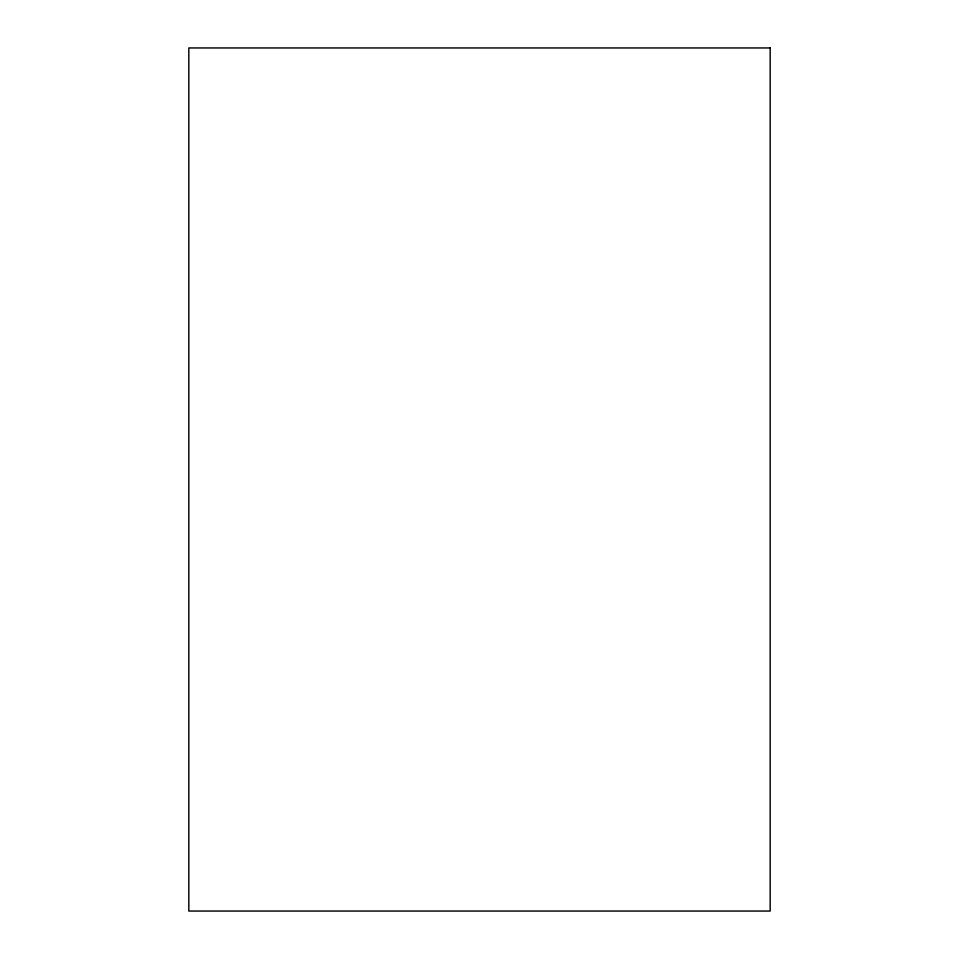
<?xml version="1.0" encoding="UTF-8"?>
<svg xmlns="http://www.w3.org/2000/svg" width="959" height="959" viewBox="0 0 959 959"><rect width="100%" height="100%" fill="white"/><g stroke="black" fill="none" stroke-linecap="round" stroke-linejoin="round"><path stroke-width="1.44" d="M770.173 47.95L188.827 47.95L188.827 911.05L770.173 911.05L770.173 47.95"/></g></svg>
